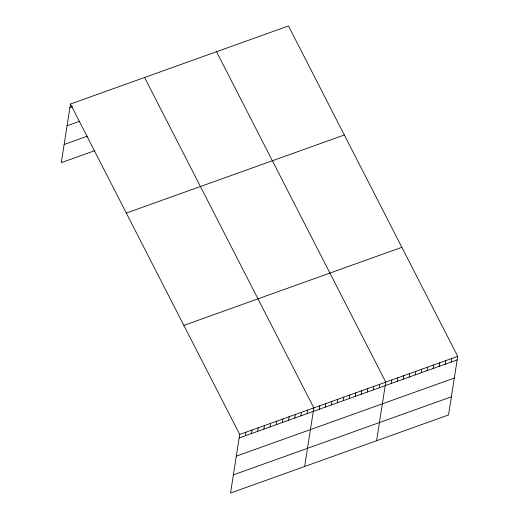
<?xml version="1.0" encoding="UTF-8"?>
<svg xmlns="http://www.w3.org/2000/svg" width="519" height="519" viewBox="0 0 519 519"><rect width="100%" height="100%" fill="white"/><g stroke="black" fill="none" stroke-linecap="round" stroke-linejoin="round"><path stroke-width="0.78" d="M70.467 104.034L239.707 434.435L230.527 493.05L448.533 414.966L457.713 356.352L288.473 25.95L70.467 104.034L61.287 162.648L94.919 150.607M245.331 435.746L245.883 432.223M251.507 433.534L252.059 430.011M257.684 431.321L258.241 427.799M263.866 429.109L264.418 425.586M270.042 426.897L270.594 423.374M276.218 424.685L276.77 421.162M282.394 422.472L282.946 418.95M288.57 420.26L289.122 416.731M294.747 418.048L295.298 414.519M300.923 415.836L301.474 412.307M307.099 413.624L307.65 410.094M304.653 466.503L313.826 407.882L144.587 77.487M319.269 409.264L319.827 405.735M325.27 407.117L325.822 403.587M331.265 404.969L331.816 401.44M337.259 402.822L337.811 399.293M343.254 400.674L343.805 397.145M349.248 398.527L349.8 394.998M355.243 396.38L355.794 392.851M361.237 394.232L361.788 390.703M367.231 392.085L367.783 388.556M373.226 389.938L373.777 386.408M379.22 387.79L379.778 384.261M376.593 440.735L385.773 382.114L216.527 51.718M391.216 383.496L391.767 379.966M397.21 381.348L397.762 377.819M403.205 379.201L403.756 375.672M409.199 377.054L409.751 373.524M415.194 374.906L415.745 371.377M421.188 372.759L421.739 369.236M427.182 370.611L427.734 367.089M433.177 368.464L433.728 364.941M439.171 366.317L439.729 362.794M445.166 364.169L445.724 360.647M451.167 362.022L451.718 358.499M69.916 107.563L72.66 106.577M67.068 125.741L79.42 121.316M64.135 144.47L87.471 136.114M126.318 213.069L344.318 134.979M183.856 325.4L401.862 247.316M239.707 434.435L457.713 356.352M239.155 437.958L457.161 359.875M236.307 456.143L454.313 378.053M233.375 474.872L451.381 396.788"/></g></svg>
